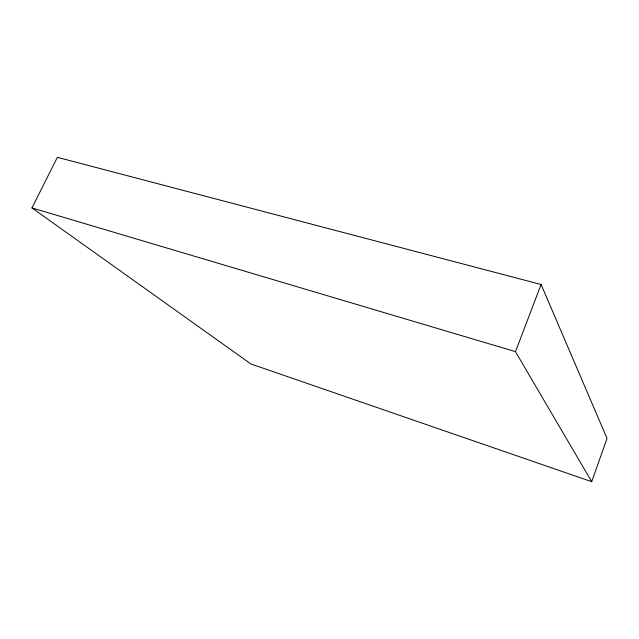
<?xml version="1.0" encoding="UTF-8"?>
<svg xmlns="http://www.w3.org/2000/svg" width="639" height="639" viewBox="0 0 639 639"><rect width="100%" height="100%" fill="white"/><g stroke="black" fill="none" stroke-linecap="round" stroke-linejoin="round"><path stroke-width="0.96" d="M591.698 481.694L607.05 438.434L541.089 284.491L57.366 157.306L31.95 207.915L250.895 363.958L591.698 481.694L515.473 351.65L31.95 207.915M515.473 351.65L541.089 284.491"/></g></svg>
